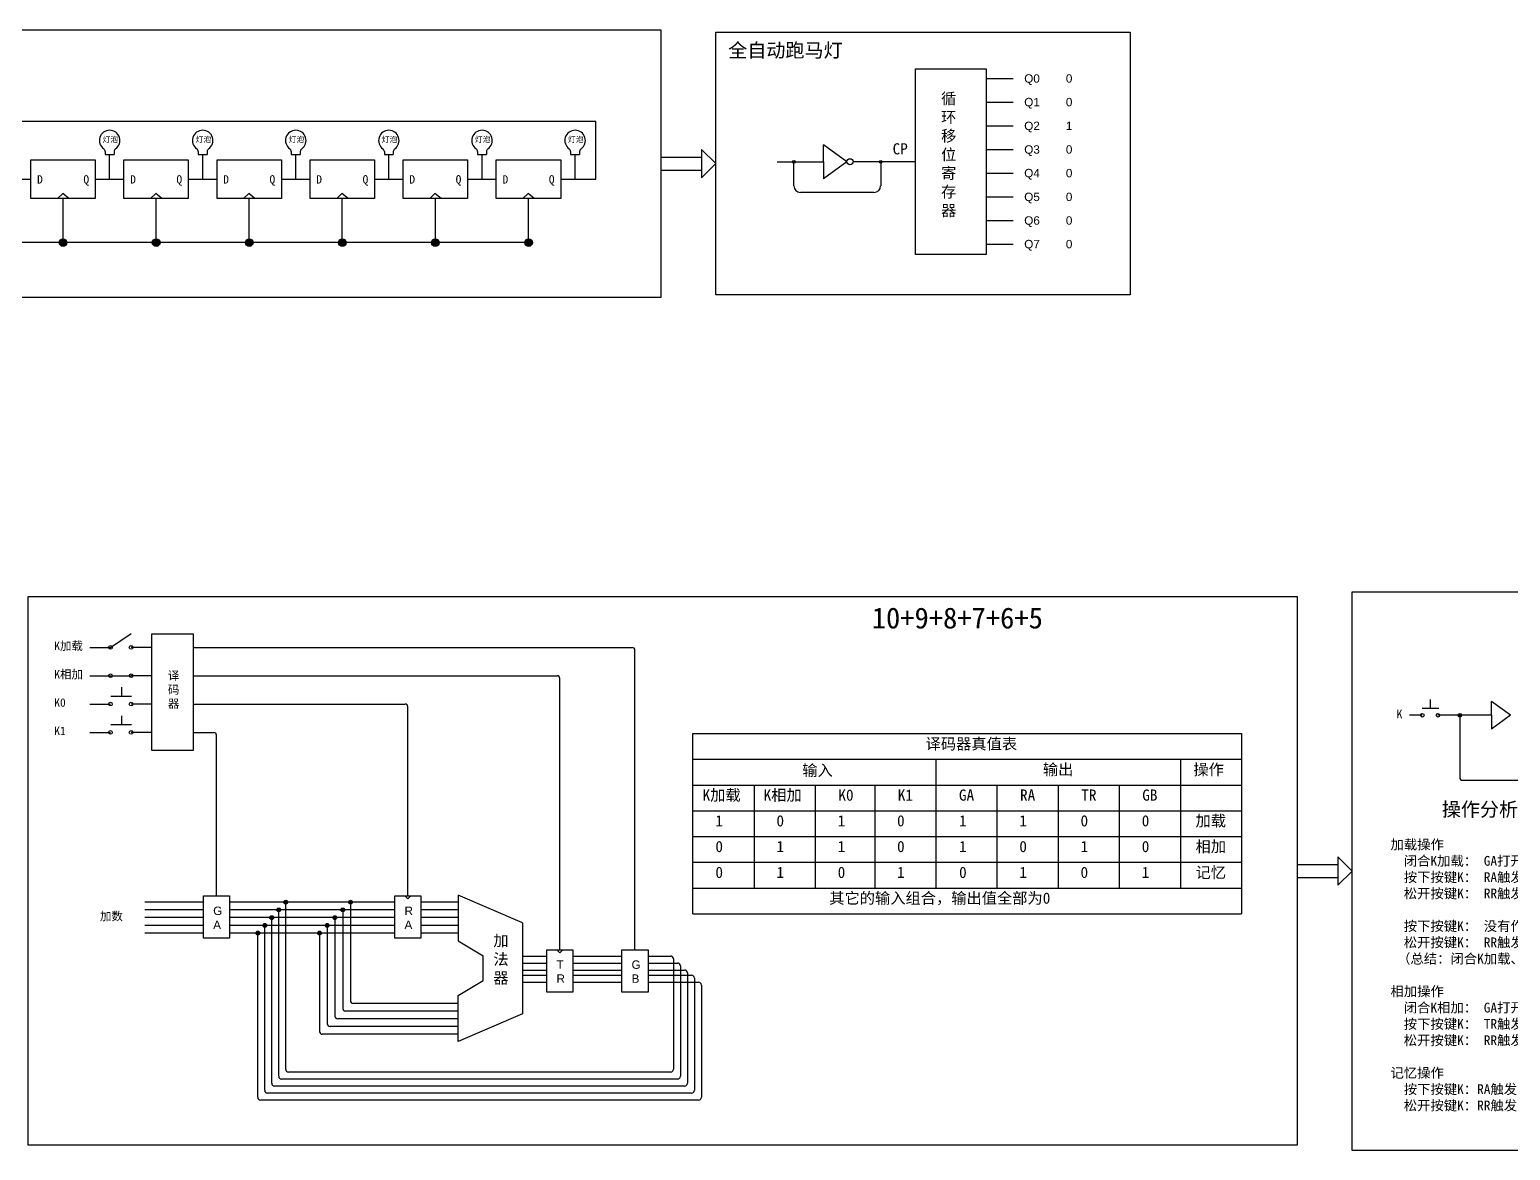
# Model space of a CAD drawing. Header units: inches. Extents: x -6 to 965, y -428 to -142.
# Drawn here: x 290.9 to 396.9, y -420.7 to -340.6 of the extents above; entities that cross this region are included whole.
import ezdxf

# ---------------------------------------------------------------- set-up
doc = ezdxf.new("R2010")
doc.units = ezdxf.units.IN
doc.header["$MEASUREMENT"] = 0
doc.styles.get("Standard").update_dxf_attribs({"font": 'arial.ttf'})

msp = doc.modelspace()

# ---------------------------------------------------------------- hatches: boundary and pattern name
h = msp.add_hatch(color=256)
h.dxf.hatch_style = 1
h.paths.add_polyline_path([(293.56, -355.8), (293.01, -355.8, 1)])
h.paths.add_polyline_path([(293.29, -355.52), (293.29, -355.8), (293.56, -355.8, 0.414214)])
h.paths.add_polyline_path([(293.29, -355.52, 0.414214), (293.01, -355.8), (293.29, -355.8)])
h = msp.add_hatch(color=256)
h.dxf.hatch_style = 1
h.paths.add_polyline_path([(300.22, -355.8), (299.67, -355.8, 1)])
h.paths.add_polyline_path([(299.95, -355.52), (299.95, -355.8), (300.22, -355.8, 0.414214)])
h.paths.add_polyline_path([(299.95, -355.52, 0.414214), (299.67, -355.8), (299.95, -355.8)])
h = msp.add_hatch(color=256)
h.dxf.hatch_style = 1
h.paths.add_polyline_path([(306.89, -355.8), (306.34, -355.8, 1)])
h.paths.add_polyline_path([(306.61, -355.52), (306.61, -355.8), (306.89, -355.8, 0.414214)])
h.paths.add_polyline_path([(306.61, -355.52, 0.414214), (306.34, -355.8), (306.61, -355.8)])
h = msp.add_hatch(color=256)
h.dxf.hatch_style = 1
h.paths.add_polyline_path([(313.55, -355.8), (313, -355.8, 1)])
h.paths.add_polyline_path([(313.27, -355.52), (313.27, -355.8), (313.55, -355.8, 0.414214)])
h.paths.add_polyline_path([(313.27, -355.52, 0.414214), (313, -355.8), (313.27, -355.8)])
h = msp.add_hatch(color=256)
h.dxf.hatch_style = 1
h.paths.add_polyline_path([(320.21, -355.8), (319.66, -355.8, 1)])
h.paths.add_polyline_path([(319.93, -355.52), (319.93, -355.8), (320.21, -355.8, 0.414214)])
h.paths.add_polyline_path([(319.93, -355.52, 0.414214), (319.66, -355.8), (319.93, -355.8)])
h = msp.add_hatch(color=256)
h.dxf.hatch_style = 1
h.paths.add_polyline_path([(326.87, -355.8), (326.32, -355.8, 1)])
h.paths.add_polyline_path([(326.6, -355.52), (326.6, -355.8), (326.87, -355.8, 0.414214)])
h.paths.add_polyline_path([(326.6, -355.52, 0.414214), (326.32, -355.8), (326.6, -355.8)])
h = msp.add_hatch(color=256)
h.dxf.hatch_style = 1
h.paths.add_polyline_path([(393.37, -389.62, 1), (393.1, -389.62, 1)])
at = {"true_color": 0xffffff}
h = msp.add_hatch(color=7, dxfattribs=at)
h.dxf.hatch_style = 1
h.paths.add_polyline_path([(308.59, -403.54), (308.86, -403.54, 1)])
h.paths.add_polyline_path([(308.86, -403.54), (308.72, -403.54), (308.72, -403.68, 0.414214)])
h.paths.add_polyline_path([(308.72, -403.54), (308.59, -403.54, 0.414214), (308.72, -403.68)])
h = msp.add_hatch(color=7, dxfattribs=at)
h.dxf.hatch_style = 1
h.paths.add_polyline_path([(309.09, -402.99), (309.36, -402.99, 1)])
h.paths.add_polyline_path([(309.36, -402.99), (309.22, -402.99), (309.22, -403.12, 0.414214)])
h.paths.add_polyline_path([(309.22, -402.99), (309.09, -402.99, 0.414214), (309.22, -403.12)])
h = msp.add_hatch(color=7, dxfattribs=at)
h.dxf.hatch_style = 1
h.paths.add_polyline_path([(313.16, -403.54), (313.43, -403.54, 1)])
h.paths.add_polyline_path([(313.43, -403.54), (313.3, -403.54), (313.3, -403.68, 0.414214)])
h.paths.add_polyline_path([(313.3, -403.54), (313.16, -403.54, 0.414214), (313.3, -403.68)])
h = msp.add_hatch(color=7, dxfattribs=at)
h.dxf.hatch_style = 1
h.paths.add_polyline_path([(313.72, -402.99), (313.99, -402.99, 1)])
h.paths.add_polyline_path([(313.99, -402.99), (313.85, -402.99), (313.85, -403.12, 0.414214)])
h.paths.add_polyline_path([(313.85, -402.99), (313.72, -402.99, 0.414214), (313.85, -403.12)])
h = msp.add_hatch(color=7, dxfattribs=at)
h.dxf.hatch_style = 1
h.paths.add_polyline_path([(307.59, -404.65), (307.86, -404.65, 1)])
h.paths.add_polyline_path([(307.86, -404.65), (307.72, -404.65), (307.72, -404.78, 0.414214)])
h.paths.add_polyline_path([(307.72, -404.65), (307.59, -404.65, 0.414214), (307.72, -404.78)])
h = msp.add_hatch(color=7, dxfattribs=at)
h.dxf.hatch_style = 1
h.paths.add_polyline_path([(308.09, -404.1), (308.36, -404.1, 1)])
h.paths.add_polyline_path([(308.36, -404.1), (308.22, -404.1), (308.22, -404.23, 0.414214)])
h.paths.add_polyline_path([(308.22, -404.1), (308.09, -404.1, 0.414214), (308.22, -404.23)])
h = msp.add_hatch(color=7, dxfattribs=at)
h.dxf.hatch_style = 1
h.paths.add_polyline_path([(312.06, -404.65), (312.33, -404.65, 1)])
h.paths.add_polyline_path([(312.33, -404.65), (312.19, -404.65), (312.19, -404.78, 0.414214)])
h.paths.add_polyline_path([(312.19, -404.65), (312.06, -404.65, 0.414214), (312.19, -404.78)])
h = msp.add_hatch(color=7, dxfattribs=at)
h.dxf.hatch_style = 1
h.paths.add_polyline_path([(312.61, -404.1), (312.88, -404.1, 1)])
h.paths.add_polyline_path([(312.88, -404.1), (312.74, -404.1), (312.74, -404.23, 0.414214)])
h.paths.add_polyline_path([(312.74, -404.1), (312.61, -404.1, 0.414214), (312.74, -404.23)])
h = msp.add_hatch(color=7, dxfattribs=at)
h.dxf.hatch_style = 1
h.paths.add_polyline_path([(307.09, -405.2), (307.36, -405.2, 1)])
h.paths.add_polyline_path([(307.36, -405.2), (307.22, -405.2), (307.22, -405.34, 0.414214)])
h.paths.add_polyline_path([(307.22, -405.2), (307.09, -405.2, 0.414214), (307.22, -405.34)])
h = msp.add_hatch(color=7, dxfattribs=at)
h.dxf.hatch_style = 1
h.paths.add_polyline_path([(311.5, -405.2), (311.77, -405.2, 1)])
h.paths.add_polyline_path([(311.77, -405.2), (311.64, -405.2), (311.64, -405.34, 0.414214)])
h.paths.add_polyline_path([(311.64, -405.2), (311.5, -405.2, 0.414214), (311.64, -405.34)])

# ---------------------------------------------------------------- linework, layer by layer
for p, q in [((359.35, -344.07), (361.28, -344.07)), ((359.35, -345.76), (361.28, -345.76)), ((359.35, -347.45), (361.28, -347.45)), ((296.3, -349.28), (296.3, -349.49)), ((296.3, -349.49), (296.94, -349.49)), ((296.62, -351.26), (296.62, -349.49)), ((296.94, -349.28), (296.94, -349.49)), ((302.96, -349.28), (302.96, -349.49)), ((302.96, -349.49), (303.6, -349.49)), ((303.28, -351.26), (303.28, -349.49)), ((303.6, -349.28), (303.6, -349.49)), ((309.62, -349.28), (309.62, -349.49)), ((309.62, -349.49), (310.26, -349.49)), ((309.94, -351.26), (309.94, -349.49)), ((310.26, -349.28), (310.26, -349.49)), ((316.28, -349.28), (316.28, -349.49)), ((316.28, -349.49), (316.92, -349.49)), ((316.6, -351.26), (316.6, -349.49)), ((316.92, -349.28), (316.92, -349.49)), ((322.95, -349.28), (322.95, -349.49)), ((322.95, -349.49), (323.59, -349.49)), ((323.27, -351.26), (323.27, -349.49)), ((323.59, -349.28), (323.59, -349.49)), ((329.61, -349.28), (329.61, -349.49)), ((329.61, -349.49), (330.25, -349.49)), ((329.93, -351.26), (329.93, -349.49)), ((330.25, -349.28), (330.25, -349.49)), ((347.71, -350.02), (347.71, -348.8)), ((349.38, -350.02), (347.71, -348.8)), ((359.35, -349.15), (361.28, -349.15)), ((344.38, -350.02), (347.71, -350.02)), ((345.58, -351.74), (345.58, -350.02)), ((347.71, -350.02), (347.71, -351.24)), ((349.38, -350.02), (347.71, -351.24)), ((354.28, -350.02), (349.82, -350.02)), ((351.8, -350.02), (351.8, -351.74)), ((288.93, -351.26), (290.98, -351.26)), ((295.59, -351.26), (297.64, -351.26)), ((302.25, -351.26), (304.31, -351.26)), ((308.92, -351.26), (310.97, -351.26)), ((315.58, -351.26), (317.63, -351.26)), ((322.24, -351.26), (324.29, -351.26)), ((359.35, -350.84), (361.28, -350.84)), ((351.32, -352.21), (346.06, -352.21)), ((359.35, -352.53), (361.28, -352.53)), ((359.35, -354.23), (361.28, -354.23)), ((359.35, -355.92), (361.28, -355.92)), ((338.36, -403.83), (338.36, -390.92)), ((338.36, -390.92), (377.62, -390.92)), ((377.62, -390.92), (377.62, -403.83)), ((338.36, -392.76), (377.62, -392.76)), ((355.74, -392.76), (355.74, -401.98)), ((373.25, -392.76), (373.25, -401.98)), ((338.36, -394.61), (377.62, -394.61)), ((342.74, -394.61), (342.74, -401.98)), ((347.11, -394.61), (347.11, -401.98)), ((351.37, -394.61), (351.37, -401.98)), ((360.12, -394.61), (360.12, -401.98)), ((364.49, -394.61), (364.49, -401.98)), ((368.87, -394.61), (368.87, -401.98)), ((338.36, -396.45), (377.62, -396.45)), ((338.36, -398.3), (377.62, -398.3)), ((338.36, -400.14), (377.62, -400.14)), ((338.36, -401.98), (377.62, -401.98)), ((303.33, -402.99), (299.15, -402.99)), ((303.33, -403.54), (299.15, -403.54)), ((303.33, -404.1), (299.15, -404.1)), ((303.33, -404.65), (299.15, -404.65)), ((338.36, -403.83), (377.62, -403.83)), ((303.33, -405.2), (299.15, -405.2)), ((321.56, -412.96), (321.56, -409.68)), ((326.17, -410.97), (321.56, -412.96))]:
    msp.add_line(p, q)
at = {"color": 7, "true_color": 0xffffff}
for p, q in [((331.41, -347.15), (275.61, -347.15)), ((331.41, -351.26), (331.41, -347.15)), ((328.9, -351.26), (331.41, -351.26)), ((292.88, -352.65), (293.26, -352.28)), ((293.69, -352.65), (293.26, -352.28)), ((293.29, -355.8), (293.29, -352.65)), ((299.55, -352.65), (299.92, -352.28)), ((300.35, -352.65), (299.92, -352.28)), ((299.95, -355.8), (299.95, -352.65)), ((306.21, -352.65), (306.58, -352.28)), ((307.01, -352.65), (306.58, -352.28)), ((306.61, -355.8), (306.61, -352.65)), ((312.87, -352.65), (313.24, -352.28)), ((313.68, -352.65), (313.24, -352.28)), ((313.27, -355.8), (313.27, -352.65)), ((319.53, -352.65), (319.9, -352.28)), ((320.34, -352.65), (319.9, -352.28)), ((319.93, -355.8), (319.93, -352.65)), ((326.19, -352.65), (326.57, -352.28)), ((327, -352.65), (326.57, -352.28)), ((326.6, -355.8), (326.6, -352.65)), ((326.6, -355.8), (275.61, -355.8)), ((317.75, -402.55), (317.96, -402.76)), ((318.18, -402.55), (317.96, -402.76)), ((326.17, -404.46), (321.56, -402.48)), ((321.56, -402.48), (321.56, -405.76)), ((317.03, -402.99), (305.2, -402.99)), ((317.03, -403.54), (305.2, -403.54)), ((308.72, -415.45), (308.72, -403.54)), ((309.22, -414.95), (309.22, -402.99)), ((313.3, -403.54), (313.3, -410.58)), ((313.85, -402.99), (313.85, -410.03)), ((321.56, -402.99), (318.9, -402.99)), ((321.56, -403.54), (318.9, -403.54)), ((317.03, -404.1), (305.2, -404.1)), ((317.03, -404.65), (305.2, -404.65)), ((307.72, -416.45), (307.72, -404.65)), ((308.22, -415.95), (308.22, -404.1)), ((312.19, -404.65), (312.19, -411.69)), ((312.74, -404.1), (312.74, -411.14)), ((321.56, -404.1), (318.9, -404.1)), ((321.56, -404.65), (318.9, -404.65)), ((326.17, -404.46), (326.17, -410.97)), ((317.03, -405.2), (305.2, -405.2)), ((307.22, -416.95), (307.22, -405.2)), ((311.64, -405.2), (311.64, -412.24)), ((321.56, -405.2), (318.9, -405.2)), ((321.56, -405.76), (323.34, -406.84)), ((323.34, -408.59), (323.34, -406.84)), ((326.17, -406.85), (327.9, -406.85)), ((328.62, -406.41), (328.84, -406.62)), ((329.05, -406.41), (328.84, -406.62)), ((329.77, -406.85), (333.27, -406.85)), ((335.15, -406.85), (336.77, -406.85)), ((326.17, -407.35), (327.9, -407.35)), ((326.17, -407.85), (327.9, -407.85)), ((329.77, -407.35), (333.27, -407.35)), ((329.77, -407.85), (333.27, -407.85)), ((335.15, -407.35), (337.27, -407.35)), ((335.15, -407.85), (337.77, -407.85)), ((336.97, -407.05), (336.97, -414.95)), ((337.47, -407.55), (337.47, -415.45)), ((321.56, -409.68), (323.34, -408.59)), ((326.17, -408.22), (327.9, -408.22)), ((326.17, -408.72), (327.9, -408.72)), ((329.77, -408.22), (333.27, -408.22)), ((329.77, -408.72), (333.27, -408.72)), ((335.15, -408.22), (338.27, -408.22)), ((335.15, -408.72), (338.77, -408.72)), ((337.97, -408.05), (337.97, -415.95)), ((338.47, -408.42), (338.47, -416.45)), ((338.97, -408.92), (338.97, -416.95)), ((321.56, -410.78), (313.5, -410.78)), ((321.56, -410.23), (314.05, -410.23)), ((321.56, -411.89), (312.39, -411.89)), ((321.56, -411.34), (312.94, -411.34)), ((321.56, -412.44), (311.84, -412.44)), ((336.77, -415.15), (309.42, -415.15)), ((337.77, -416.15), (308.42, -416.15)), ((337.27, -415.65), (308.92, -415.65)), ((338.77, -417.15), (307.42, -417.15)), ((338.27, -416.65), (307.92, -416.65))]:
    msp.add_line(p, q, dxfattribs=at)
at = {"color": 85, "true_color": 0x58ba48}
for p, q in [((336.07, -349.68), (338.98, -349.68)), ((340, -350.15), (338.98, -349.13)), ((338.98, -349.13), (338.98, -351.16)), ((336.07, -350.61), (338.98, -350.61)), ((340, -350.15), (338.98, -351.16)), ((296.68, -384.77), (298.16, -383.76)), ((295.21, -384.77), (296.68, -384.77)), ((299.63, -384.77), (298.16, -384.77)), ((302.59, -384.77), (334.01, -384.77)), ((334.21, -406.41), (334.21, -384.97)), ((295.21, -386.79), (296.68, -386.79)), ((296.68, -386.79), (298.16, -386.79)), ((297.47, -387.62), (297.47, -388.26)), ((299.63, -386.79), (298.16, -386.79)), ((302.59, -386.79), (328.64, -386.79)), ((328.84, -406.41), (328.84, -386.99)), ((295.21, -388.82), (296.68, -388.82)), ((296.71, -388.26), (298.19, -388.26)), ((299.63, -388.82), (298.16, -388.82)), ((302.59, -388.82), (317.76, -388.82)), ((391.13, -388.48), (391.13, -389.11)), ((395.5, -389.62), (395.5, -388.63)), ((396.86, -389.62), (395.5, -388.63)), ((297.47, -389.65), (297.47, -390.29)), ((317.96, -402.55), (317.96, -389.02)), ((390.56, -389.62), (389.65, -389.62)), ((390.54, -389.11), (391.73, -389.11)), ((393.1, -389.62), (391.68, -389.62)), ((393.24, -389.75), (393.24, -394.07)), ((395.5, -389.62), (393.37, -389.62)), ((395.5, -389.62), (395.5, -390.61)), ((396.86, -389.62), (395.5, -390.61)), ((295.21, -390.85), (296.68, -390.85)), ((296.71, -390.29), (298.19, -390.29)), ((299.63, -390.85), (298.16, -390.85)), ((302.59, -390.85), (304.07, -390.85)), ((304.27, -402.55), (304.27, -391.05)), ((393.44, -394.27), (414.26, -394.27)), ((381.61, -400.3), (384.52, -400.3)), ((385.53, -400.77), (384.52, -399.75)), ((384.52, -399.75), (384.52, -401.78)), ((381.61, -401.23), (384.52, -401.23)), ((385.53, -400.77), (384.52, -401.78))]:
    msp.add_line(p, q, dxfattribs=at)
for points in [[(267.85, -340.57), (336.07, -340.57), (336.07, -359.73), (267.85, -359.73)], [(340, -340.74), (369.65, -340.74), (369.65, -359.55), (340, -359.55)], [(354.28, -343.38), (359.35, -343.38), (359.35, -356.66), (354.28, -356.66)], [(290.8, -381.13), (381.61, -381.13), (381.61, -420.37), (290.8, -420.37)], [(385.53, -380.79), (446.92, -380.79), (446.92, -420.75), (385.53, -420.75)]]:
    msp.add_lwpolyline(points, close=True)
at = {"color": 7, "true_color": 0xffffff}
for points in [[(290.98, -349.88), (295.59, -349.88), (295.59, -352.65), (290.98, -352.65)], [(297.64, -349.88), (302.25, -349.88), (302.25, -352.65), (297.64, -352.65)], [(304.31, -349.88), (308.92, -349.88), (308.92, -352.65), (304.31, -352.65)], [(310.97, -349.88), (315.58, -349.88), (315.58, -352.65), (310.97, -352.65)], [(317.63, -349.88), (322.24, -349.88), (322.24, -352.65), (317.63, -352.65)], [(324.29, -349.88), (328.9, -349.88), (328.9, -352.65), (324.29, -352.65)], [(303.33, -402.55), (305.2, -402.55), (305.2, -405.57), (303.33, -405.57)], [(317.03, -402.55), (318.9, -402.55), (318.9, -405.57), (317.03, -405.57)], [(327.9, -406.41), (329.77, -406.41), (329.77, -409.43), (327.9, -409.43)], [(333.27, -406.41), (335.15, -406.41), (335.15, -409.43), (333.27, -409.43)]]:
    msp.add_lwpolyline(points, close=True, dxfattribs=at)
at = {"color": 85, "true_color": 0x58ba48}
msp.add_lwpolyline([(299.63, -383.79), (302.59, -383.79), (302.59, -392.14), (299.63, -392.14)], close=True, dxfattribs=at)
for centre, radius in [((345.58, -350.02), 0.0903), ((349.6, -350.02), 0.219), ((351.8, -350.02), 0.0903), ((293.29, -355.8), 0.276), ((299.95, -355.8), 0.276), ((306.61, -355.8), 0.276), ((313.27, -355.8), 0.276), ((319.93, -355.8), 0.276), ((326.6, -355.8), 0.276)]:
    msp.add_circle(centre, radius)
for centre in [(296.68, -384.77), (298.16, -384.77), (296.68, -386.79), (298.16, -386.79), (296.68, -388.82), (298.16, -388.82), (390.56, -389.62), (391.68, -389.62), (393.24, -389.62), (296.68, -390.85), (298.16, -390.85)]:
    msp.add_circle(centre, 0.131, dxfattribs=at)
at = {"color": 7, "true_color": 0xffffff}
for centre in [(308.72, -403.54), (309.22, -402.99), (313.3, -403.54), (313.85, -402.99), (307.72, -404.65), (308.22, -404.1), (312.19, -404.65), (312.74, -404.1), (307.22, -405.2), (311.64, -405.2)]:
    msp.add_circle(centre, 0.135, dxfattribs=at)
for centre, radius, start, end in [((296.62, -348.5), 0.734, 305.1664, 234.8336), ((303.28, -348.5), 0.734, 305.1664, 234.8336), ((309.94, -348.5), 0.734, 305.1664, 234.8336), ((316.6, -348.5), 0.734, 305.1664, 234.8336), ((323.27, -348.5), 0.734, 305.1664, 234.8336), ((329.93, -348.5), 0.734, 305.1664, 234.8336), ((296.1, -349.28), 0.2, 0, 61.0126), ((297.14, -349.28), 0.2, 118.9874, 180), ((302.76, -349.28), 0.2, 0, 61.0126), ((303.8, -349.28), 0.2, 118.9874, 180), ((309.42, -349.28), 0.2, 0, 61.0126), ((310.46, -349.28), 0.2, 118.9874, 180), ((316.08, -349.28), 0.2, 0, 61.0126), ((317.12, -349.28), 0.2, 118.9874, 180), ((322.75, -349.28), 0.2, 0, 61.0126), ((323.79, -349.28), 0.2, 118.9874, 180), ((329.41, -349.28), 0.2, 0, 61.0126), ((330.45, -349.28), 0.2, 118.9874, 180), ((346.06, -351.74), 0.476, 180, 270), ((351.32, -351.74), 0.476, 270, 0)]:
    msp.add_arc(centre, radius, start, end)
at = {"color": 85, "true_color": 0x58ba48}
for centre, start, end in [((334.01, -384.97), 0, 90), ((328.64, -386.99), 0, 90), ((317.76, -389.02), 0, 90), ((304.07, -391.05), 0, 90), ((393.44, -394.07), 180, 270)]:
    msp.add_arc(centre, 0.2, start, end, dxfattribs=at)
at = {"color": 7, "true_color": 0xffffff}
for centre, start, end in [((336.77, -407.05), 0, 90), ((337.27, -407.55), 360, 90), ((337.77, -408.05), 0, 90), ((338.27, -408.42), 0, 90), ((338.77, -408.92), 0, 90), ((314.05, -410.03), 180, 270), ((312.94, -411.14), 180, 270), ((313.5, -410.58), 180, 270), ((312.39, -411.69), 180, 270), ((311.84, -412.24), 180, 270), ((309.42, -414.95), 180, 270), ((336.77, -414.95), 270, 0), ((307.92, -416.45), 180, 270), ((308.42, -415.95), 180, 270), ((308.92, -415.45), 180, 270), ((337.27, -415.45), 270, 360), ((337.77, -415.95), 270, 0), ((338.27, -416.45), 270, 0), ((307.42, -416.95), 180, 270), ((338.77, -416.95), 270, 0)]:
    msp.add_arc(centre, 0.2, start, end, dxfattribs=at)

# ---------------------------------------------------------------- texts
at = {"color": 85, "true_color": 0x58ba48, "attachment_point": 1}
for s, width, insert, char_height in [('{\\fSimSun|b0|i0|c134|p2;全自动跑马灯}', 10.4738, (340.89, -341.54), 1), ('{\\fSimSun|b0|i0|c134|p2;循\\P环\\P移\\P位\\P寄\\P存\\P器}', 2.9829, (356.12, -345.1), 0.8), ('{\\fSimSun|b0|i0|c134|p2; 10+9+8+7+6+5}', 8.2262, (351.16, -381.91), 1.5), ('{\\fSimSun|b0|i0|c134|p2;K加载}', 2.8518, (292.66, -384.36), 0.6), ('{\\fSimSun|b0|i0|c134|p2;K相加}', 2.8518, (292.66, -386.39), 0.6), ('{\\fSimSun|b0|i0|c134|p2;译\\P码\\P器}', 2.8518, (300.79, -386.49), 0.6), ('{\\fSimSun|b0|i0|c134|p2;K0}', 2.8518, (292.66, -388.41), 0.6), ('{\\fSimSun|b0|i0|c134|p2;K}', 2.8518, (388.72, -389.23), 0.6), ('{\\fSimSun|b0|i0|c134|p2;K1}', 2.8518, (292.66, -390.44), 0.6), ('{\\fSimSun|b0|i0|c134|p2; 译码器真值表}', 8.2262, (354.47, -391.26), 0.8), ('{\\fSimSun|b0|i0|c134|p2; 输入}', 7.2667, (345.64, -393.16), 0.8), ('{\\fSimSun|b0|i0|c134|p2; 输出}', 7.2667, (362.86, -393.1), 0.8), ('{\\fSimSun|b0|i0|c134|p2; 操作}', 7.2667, (373.63, -393.1), 0.8), ('{\\fSimSun|b0|i0|c134|p2;1}', 3.8373, (339.97, -396.77), 0.8), ('{\\fSimSun|b0|i0|c134|p2;1}', 3.8373, (348.72, -396.77), 0.8), ('{\\fSimSun|b0|i0|c134|p2;1}', 3.8373, (357.41, -396.77), 0.8), ('{\\fSimSun|b0|i0|c134|p2;1}', 3.8373, (361.72, -396.77), 0.8), ('{\\fSimSun|b0|i0|c134|p2;加载}', 3.8373, (374.33, -396.77), 0.8), ('{\\fSimSun|b0|i0|c134|p2;相加}', 3.8373, (374.33, -398.61), 0.8), ('{\\fSimSun|b0|i0|c134|p2;记忆}', 3.8373, (374.33, -400.46), 0.8)]:
    msp.add_mtext_dynamic_manual_height_columns(s, width=width, gutter_width=1, heights=[0], dxfattribs=dict(at, insert=insert, char_height=char_height))
at = {"attachment_point": 1}
for s, width, insert, char_height in [('Q0        0', 5.1059, (362.07, -343.76), 0.6), ('Q1        0', 5.1059, (362.07, -345.45), 0.6), ('Q2        1', 5.1059, (362.07, -347.15), 0.6), ('{\\fSimSun|b0|i0|c134|p2;灯泡}', 1.7021, (296.11, -348.23), 0.4), ('{\\fSimSun|b0|i0|c134|p2;灯泡}', 1.7021, (302.77, -348.23), 0.4), ('{\\fSimSun|b0|i0|c134|p2;灯泡}', 1.7021, (309.43, -348.23), 0.4), ('{\\fSimSun|b0|i0|c134|p2;灯泡}', 1.7021, (316.09, -348.23), 0.4), ('{\\fSimSun|b0|i0|c134|p2;灯泡}', 1.7021, (322.76, -348.23), 0.4), ('{\\fSimSun|b0|i0|c134|p2;灯泡}', 1.7021, (329.42, -348.23), 0.4), ('Q3        0', 5.1059, (362.07, -348.84), 0.6), ('Q4        0', 5.1059, (362.07, -350.53), 0.6), ('Q5        0', 5.1059, (362.07, -352.23), 0.6), ('Q6        0', 5.1059, (362.07, -353.92), 0.6), ('Q7        0', 5.1059, (362.07, -355.61), 0.6), ('{\\fSimSun|b0|i0|c134|p2;0}', 3.8373, (344.34, -396.77), 0.8), ('{\\fSimSun|b0|i0|c134|p2;0}', 3.8373, (352.97, -396.77), 0.8), ('{\\fSimSun|b0|i0|c134|p2;0}', 3.8373, (366.1, -396.77), 0.8), ('{\\fSimSun|b0|i0|c134|p2;0}', 3.8373, (370.48, -396.77), 0.8), ('{\\fSimSun|b0|i0|c134|p2;0}', 3.8373, (339.97, -398.61), 0.8), ('{\\fSimSun|b0|i0|c134|p2;0}', 3.8373, (352.97, -398.61), 0.8), ('{\\fSimSun|b0|i0|c134|p2;0}', 3.8373, (361.72, -398.61), 0.8), ('{\\fSimSun|b0|i0|c134|p2;0}', 3.8373, (370.48, -398.61), 0.8), ('{\\fSimSun|b0|i0|c134|p2;0}', 3.8373, (339.97, -400.46), 0.8), ('{\\fSimSun|b0|i0|c134|p2;0}', 3.8373, (348.72, -400.46), 0.8), ('{\\fSimSun|b0|i0|c134|p2;0}', 3.8373, (357.41, -400.46), 0.8), ('{\\fSimSun|b0|i0|c134|p2;0}', 3.8373, (366.1, -400.46), 0.8), ('{\\fSimSun|b0|i0|c134|p2;其它的输入组合，输出值全部为0}', 31.5374, (348.12, -402.3), 0.8)]:
    msp.add_mtext_dynamic_manual_height_columns(s, width=width, gutter_width=1, heights=[0], dxfattribs=dict(at, insert=insert, char_height=char_height))
at = {"color": 7, "true_color": 0xffffff}
for s, width, insert, char_height, attachment_point in [('{\\fSimSun|b0|i0|c134|p2;CP}', 5.7182, (353.74, -348.69), 0.8, 3), ('{\\fSimSun|b0|i0|c134|p2;D}', 5.5347, (291.43, -350.98), 0.6, 1), ('{\\fSimSun|b0|i0|c134|p2;Q}', 5.5347, (295.15, -350.98), 0.6, 3), ('{\\fSimSun|b0|i0|c134|p2;D}', 5.5347, (298.09, -350.98), 0.6, 1), ('{\\fSimSun|b0|i0|c134|p2;Q}', 5.5347, (301.81, -350.98), 0.6, 3), ('{\\fSimSun|b0|i0|c134|p2;D}', 5.5347, (304.75, -350.98), 0.6, 1), ('{\\fSimSun|b0|i0|c134|p2;Q}', 5.5347, (308.47, -350.98), 0.6, 3), ('{\\fSimSun|b0|i0|c134|p2;D}', 5.5347, (311.41, -350.98), 0.6, 1), ('{\\fSimSun|b0|i0|c134|p2;Q}', 5.5347, (315.13, -350.98), 0.6, 3), ('{\\fSimSun|b0|i0|c134|p2;D}', 5.5347, (318.07, -350.98), 0.6, 1), ('{\\fSimSun|b0|i0|c134|p2;Q}', 5.5347, (321.79, -350.98), 0.6, 3), ('{\\fSimSun|b0|i0|c134|p2;D}', 5.5347, (324.74, -350.98), 0.6, 1), ('{\\fSimSun|b0|i0|c134|p2;Q}', 5.5347, (328.46, -350.98), 0.6, 3), ('{\\fSimSun|b0|i0|c134|p2;K加载}', 3.8373, (339.05, -394.93), 0.8, 1), ('{\\fSimSun|b0|i0|c134|p2;K相加}', 3.8373, (343.42, -394.93), 0.8, 1), ('{\\fSimSun|b0|i0|c134|p2;K0}', 3.8373, (348.77, -394.93), 0.8, 1), ('{\\fSimSun|b0|i0|c134|p2;K1}', 3.8373, (353.02, -394.93), 0.8, 1), ('{\\fSimSun|b0|i0|c134|p2;GA}', 3.8373, (357.4, -394.93), 0.8, 1), ('{\\fSimSun|b0|i0|c134|p2;RA}', 3.8373, (361.77, -394.93), 0.8, 1), ('{\\fSimSun|b0|i0|c134|p2;TR}', 3.8373, (366.15, -394.93), 0.8, 1), ('{\\fSimSun|b0|i0|c134|p2;GB}', 3.8373, (370.52, -394.93), 0.8, 1), ('{\\fSimSun|b0|i0|c134|p2;    \\H1.6667x;   操作分析\\H0.6x;\\P\\P\\H1.1666x;\\C85;\\c4766296;加载操作\\P\\C256;\\c16777215;  闭合K加载： GA打开\\P  按下按键K： RA触发\\P  松开按键K： RR触发 \\P\\P  按下按键K： 没有作用\\P  松开按键K： RR触发\\P （总结：闭合K加载、点两下K）\\P\\P\\C85;\\c4766296;相加操作\\C256;\\c16777215;\\P  闭合K相加： GA打开\\P  按下按键K： TR触发\\P  松开按键K： RR触发\\P\\P\\C85;\\c4766296;记忆操作\\P\\C256;\\c16777215;  按下按键K：RA触发\\P  松开按键K：RR触发\\H0.85716x;\\P  }', 15.5953, (388.28, -395.85), 0.6, 1), ('{\\fSimSun|b0|i0|c134|p2;加数}', 2.6324, (295.93, -403.7), 0.6, 1), ('G\\PA', 1.1224, (304.03, -403.31), 0.6, 1), ('R\\PA', 1.1224, (317.72, -403.31), 0.6, 1), ('{\\fSimSun|b0|i0|c134|p2;加\\P法\\P器}', 5.7182, (324.08, -405.34), 0.8, 1), ('T\\PR', 1.1224, (328.6, -407.16), 0.6, 1), ('G\\PB', 1.1224, (333.97, -407.16), 0.6, 1)]:
    msp.add_mtext_dynamic_manual_height_columns(s, width=width, gutter_width=1, heights=[0], dxfattribs=dict(at, insert=insert, char_height=char_height, attachment_point=attachment_point))
at = {"color": 3, "char_height": 0.8, "attachment_point": 1}
for insert in [(344.34, -398.61), (348.72, -398.61), (357.41, -398.61), (366.1, -398.61), (344.34, -400.46), (352.97, -400.46), (361.72, -400.46), (370.48, -400.46)]:
    msp.add_mtext_dynamic_manual_height_columns('{\\fSimSun|b0|i0|c134|p2;1}', width=3.8373, gutter_width=1, heights=[0], dxfattribs=dict(at, insert=insert))

doc.saveas('drawing.dxf')
